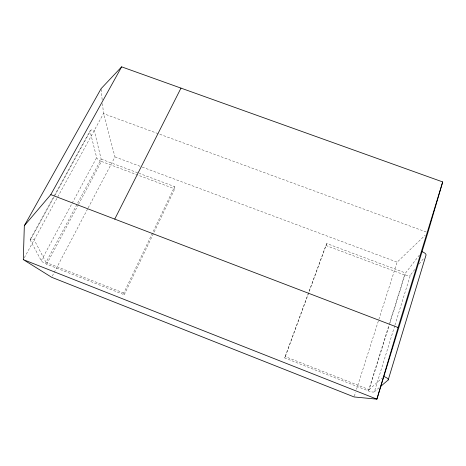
<?xml version="1.0" encoding="UTF-8"?>
<svg xmlns="http://www.w3.org/2000/svg" width="466" height="466" viewBox="0 0 466 466"><rect width="100%" height="100%" fill="white"/><g stroke="black" fill="none" stroke-linecap="round" stroke-linejoin="round"><path stroke-width="0.35" stroke-dasharray="2.33 1.75" d="M419.429 255.053L405.548 273.006L326.759 243.532L325.903 245.489L284.668 357.94L368.414 390.922A5.219 1.328 19.5 0 0 374.344 391.83L394.737 325.786M394.947 325.087L410.406 275.039L414.816 269.499M368.414 390.922L404.628 274.963A4.87 1.951 17 0 0 410.406 275.039M284.668 357.94L285.297 356.63L369.148 389.634L389.081 325.769M389.949 322.99L405.548 273.006M354.317 396.257L355.64 392.116M356.519 389.349L397.143 262.148L425.266 235.109M285.297 356.63L326.759 243.532M54.056 196.943L30.249 240.118L41.241 260.651A5.05 1.247 26.2 0 0 46.629 264.17L124.259 294.751L123.787 293.044L174.628 186.621L139.252 173.387M124.259 294.751L174.75 188.887L174.628 186.621M52.314 276.058L87.858 208.494M88.196 207.853L114.986 156.92L103.481 113.605L102.526 103.627M123.787 293.044L45.971 262.41L101.157 159.133L94.254 130.41A5.732 2.353 29.1 0 0 90.119 131.546L54.406 196.308M46.629 264.17L78.137 205.098M78.48 204.458L101.425 161.434A4.73 1.835 28.2 0 1 96.66 157.607L90.119 131.546M41.241 260.651L96.66 157.607M24.325 257.75L103.481 113.605L427.87 232.604M30.174 239.407L53.695 196.774M54.05 196.139L90.212 130.596M419.231 263.954L424.089 257.861M369.148 389.634L382.266 377.885M374.344 391.83L379.138 387.712M114.986 156.92L141.565 166.834M142.246 167.09L397.143 262.148M101.157 159.133L138.571 173.131M101.425 161.434L174.75 188.887M325.903 245.489L404.628 274.963M45.971 262.41L34.175 239.815A6.145 1.608 26.8 0 0 30.249 240.118M101.163 89.367L102.188 100.062"/><path stroke-width="0.7" d="M23.3 259.614L24.331 225.695L101.099 88.656L121.643 66.842L442.7 181.932L427.87 232.604L376.895 399.158L354.096 396.95L51.668 277.287L23.3 259.614L376.895 399.158L398.08 327.528L442.7 181.932M380.739 386.343L388.195 379.941L425.854 255.648A5.499 2.342 16.2 0 0 422.027 251.687M114.752 219.107L180.983 88.109M24.331 225.695L50.8 194.631L121.643 66.842M50.8 194.631L398.08 327.528M383.838 376.476A5.924 1.614 19 0 1 388.195 379.941"/></g></svg>
